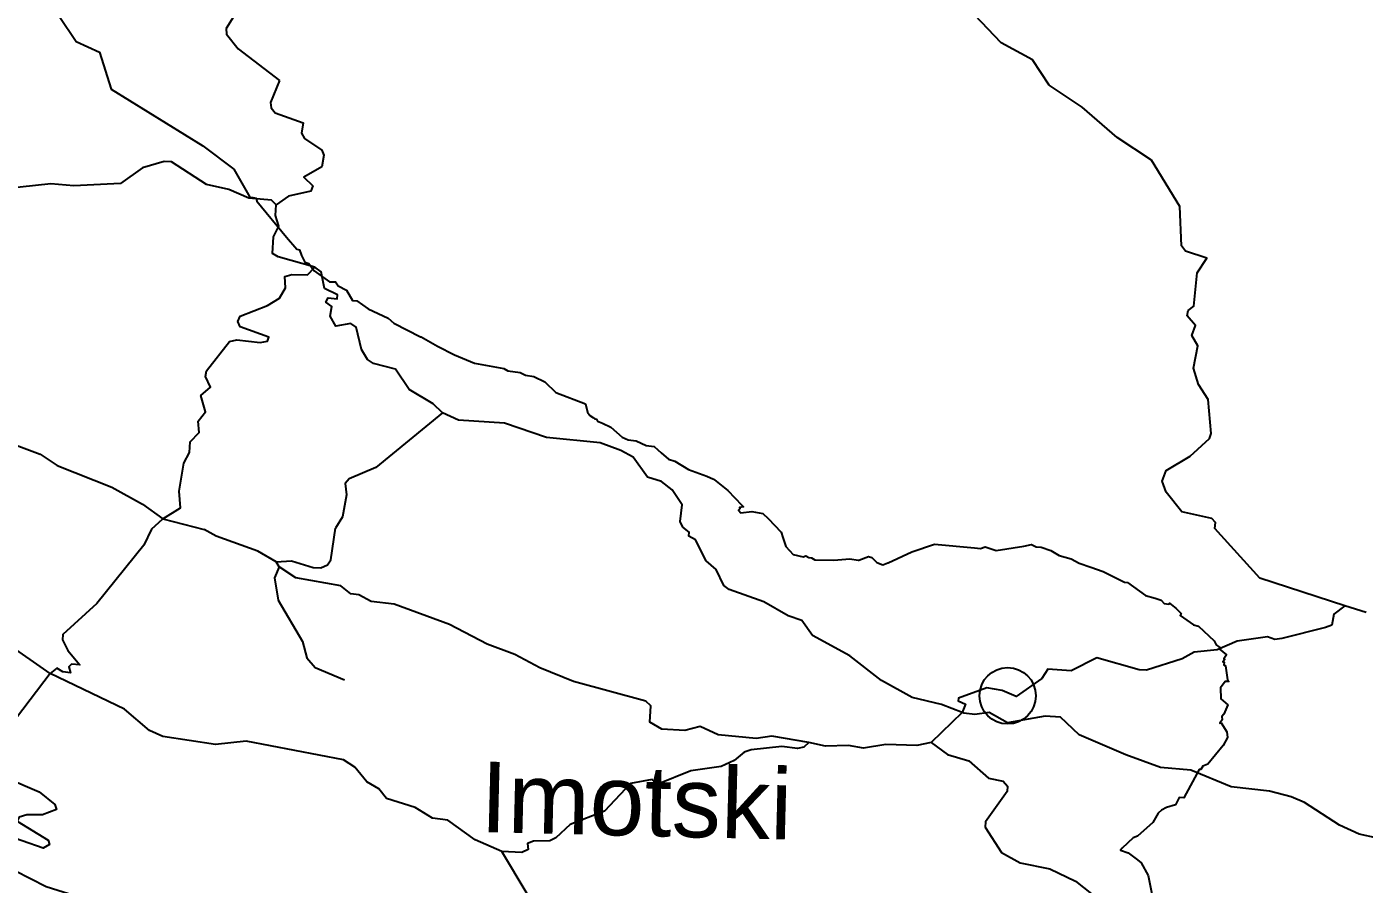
# Model space of a CAD drawing. Header units: metres. Extents: x 13.21 to 19.52, y 42.14 to 46.62.
# Drawn here: x 16.9033 to 17.3293, y 43.3902 to 43.6632 of the extents above; entities that cross this region are included whole.
import ezdxf

# ---------------------------------------------------------------- set-up
doc = ezdxf.new("R2010")
doc.units = ezdxf.units.M
doc.header["$MEASUREMENT"] = 0
for name, color, linetype in [('CESTE', 5, 'Continuous'), ('grad_manji', 1, 'Continuous'), ('hr', 9, 'Continuous'), ('naziv_manji', 1, 'Continuous')]:
    doc.layers.add(name, color=color, linetype=linetype)
doc.styles.get("Standard").update_dxf_attribs({"font": 'arial.ttf'})

msp = doc.modelspace()

# ---------------------------------------------------------------- linework, layer by layer
at = {"layer": 'CESTE'}
for p, q in [((16.94301, 43.50325), (16.94659, 43.5066)), ((16.94659, 43.5066), (16.95977, 43.50314)), ((16.98364, 43.49124), (16.98274, 43.49289)), ((17.20117, 43.44493), (17.19139, 43.43531)), ((17.20179, 43.44469), (17.20117, 43.44493))]:
    msp.add_line(p, q, dxfattribs=at)
for points in [[(16.96772, 43.71354), (16.96478, 43.71067), (16.96446, 43.70889), (16.96759, 43.70204), (16.9665, 43.69502), (16.97268, 43.68323), (16.97332, 43.67787), (16.97286, 43.67249), (16.96685, 43.66269), (16.96695, 43.66086), (16.97061, 43.65621), (16.98376, 43.64608)], [(17.22894, 43.64468), (17.22359, 43.65271), (17.21367, 43.6581), (17.20529, 43.66698), (17.19441, 43.67439), (17.19443, 43.67602), (17.21595, 43.7069)], [(16.98376, 43.64608), (16.98089, 43.63918), (16.98109, 43.63742), (16.98238, 43.63587), (16.99138, 43.63267), (16.99085, 43.62932), (16.9917, 43.62762), (16.9973, 43.624), (16.99794, 43.62239), (16.99732, 43.61869), (16.99153, 43.61532), (16.99439, 43.61261), (16.99382, 43.61087), (16.98667, 43.60929), (16.98272, 43.60654)], [(17.28166, 43.50346), (17.28186, 43.50536), (17.2807, 43.5067), (17.27119, 43.50883), (17.26623, 43.51508), (17.26494, 43.51852), (17.26621, 43.52192), (17.27383, 43.52652), (17.28002, 43.53218), (17.28055, 43.53377), (17.2796, 43.54456), (17.27647, 43.54928), (17.27486, 43.55456), (17.2763, 43.56163), (17.27433, 43.56493), (17.2755, 43.56817), (17.27286, 43.57118), (17.27325, 43.57292), (17.27498, 43.57429), (17.27607, 43.58492), (17.27917, 43.58952), (17.2723, 43.59184), (17.27112, 43.59345), (17.2705, 43.60597), (17.2615, 43.62079), (17.25063, 43.628), (17.23945, 43.6376), (17.22894, 43.64468)], [(16.98272, 43.60654), (16.98124, 43.60805), (16.97398, 43.60869), (16.96767, 43.6114), (16.96058, 43.61304), (16.94944, 43.62021), (16.94708, 43.62032), (16.94013, 43.61829), (16.93316, 43.6133), (16.91833, 43.61256), (16.91097, 43.6132), (16.89626, 43.61162)], [(16.995, 43.5867), (16.98336, 43.58998), (16.98158, 43.59106), (16.98186, 43.59637), (16.98363, 43.59971), (16.98253, 43.60319), (16.98272, 43.60654)], [(16.94659, 43.5066), (16.95228, 43.51004), (16.95184, 43.51539), (16.95331, 43.52432), (16.95512, 43.52764), (16.95538, 43.5311), (16.95819, 43.53402), (16.95785, 43.53762), (16.96026, 43.54061), (16.95869, 43.54578), (16.96183, 43.54852), (16.96021, 43.55186), (16.96051, 43.55367), (16.9679, 43.563), (16.97018, 43.56355), (16.97766, 43.5627), (16.98, 43.56315), (16.98035, 43.56442), (16.97122, 43.56773), (16.97048, 43.5694), (16.9713, 43.57104), (16.98001, 43.57453), (16.9838, 43.57684), (16.98575, 43.58007), (16.98551, 43.58367), (16.98769, 43.5844), (16.99273, 43.58428), (16.995, 43.5867)], [(17.03569, 43.54035), (17.03273, 43.54322), (17.02511, 43.54777), (17.0207, 43.55421), (17.0137, 43.55601), (17.01186, 43.55724), (17.00991, 43.56051), (17.00823, 43.56757), (17.00649, 43.5688), (17.00172, 43.5679), (16.9999, 43.57108), (17.00045, 43.5742), (16.9986, 43.5755), (16.9993, 43.5769), (17.00212, 43.57664), (17.00227, 43.57785), (16.99816, 43.57995), (16.99703, 43.58517), (16.995, 43.5867)], [(16.7584, 43.57427), (16.77932, 43.56873), (16.80142, 43.56722), (16.8106, 43.56453), (16.83698, 43.55124), (16.84585, 43.54805), (16.8572, 43.54117), (16.86631, 43.53836), (16.87256, 43.53545), (16.89657, 43.53129), (16.90752, 43.52715), (16.91301, 43.52357), (16.93034, 43.51662), (16.94014, 43.51119), (16.94659, 43.5066)], [(17.03569, 43.54035), (17.01447, 43.52289), (17.006, 43.51928), (17.00472, 43.51777), (17.00518, 43.51417), (17.00388, 43.50716), (17.00162, 43.50355)], [(17.1123, 43.50395), (17.11144, 43.50566), (17.11202, 43.511), (17.10883, 43.51583), (17.10544, 43.51841), (17.10095, 43.51987), (17.09646, 43.52618), (17.0925, 43.52834), (17.08597, 43.53074), (17.06883, 43.53242), (17.05548, 43.53698), (17.04076, 43.53793), (17.03569, 43.54035)], [(16.94301, 43.50325), (16.94054, 43.49817), (16.92559, 43.47958), (16.91483, 43.46971), (16.91464, 43.46803), (16.91635, 43.46459), (16.92022, 43.46006), (16.91754, 43.46026), (16.91666, 43.45938), (16.91726, 43.45757), (16.91483, 43.45786), (16.91286, 43.45904), (16.91074, 43.45733)], [(16.98274, 43.49289), (16.97693, 43.49624), (16.96366, 43.50105), (16.95977, 43.50314)], [(16.98274, 43.49289), (16.98762, 43.49321), (16.99448, 43.4911), (16.99691, 43.49096), (16.99905, 43.49194), (17.00016, 43.49348), (17.00162, 43.50355)], [(17.20117, 43.44493), (17.19464, 43.44747), (17.18531, 43.44964), (17.17555, 43.45512), (17.16541, 43.46297), (17.15356, 43.46942), (17.15019, 43.47417), (17.14579, 43.47564), (17.13809, 43.48016), (17.12696, 43.48404), (17.12526, 43.48533), (17.12282, 43.49041), (17.11964, 43.49315), (17.1163, 43.4999), (17.11421, 43.50104), (17.11427, 43.5023), (17.1123, 43.50395)], [(17.32305, 43.47881), (17.29607, 43.48762), (17.28166, 43.50346)], [(16.98364, 43.49124), (16.98225, 43.48779), (16.9834, 43.4807), (16.99113, 43.46752), (16.99254, 43.46229), (16.99516, 43.4592), (17.00452, 43.45528)], [(17.15239, 43.43536), (17.14055, 43.43739), (17.13565, 43.43658), (17.12353, 43.43781), (17.11773, 43.44046), (17.11294, 43.43915), (17.10558, 43.43961), (17.10177, 43.44177), (17.10206, 43.44704), (17.10045, 43.4485), (17.07746, 43.45474), (17.06669, 43.45913), (17.05877, 43.46341), (17.04997, 43.46667), (17.03796, 43.47296), (17.02028, 43.47941), (17.01295, 43.48028), (17.00901, 43.48231), (17.00653, 43.48271), (17.00334, 43.48524), (16.98896, 43.48779), (16.98364, 43.49124)], [(16.91074, 43.45733), (16.89668, 43.46714), (16.88088, 43.4723), (16.87551, 43.47592), (16.84961, 43.48175), (16.84366, 43.48495)], [(17.32305, 43.47881), (17.31964, 43.47623), (17.31899, 43.47269), (17.31692, 43.47192), (17.303, 43.46845), (17.30077, 43.46817), (17.29848, 43.46898), (17.28878, 43.46761), (17.28246, 43.46482), (17.27513, 43.46412), (17.27128, 43.46197), (17.25998, 43.45837), (17.25756, 43.45845), (17.24412, 43.46228), (17.2359, 43.4582), (17.22854, 43.45871), (17.22661, 43.45569), (17.21846, 43.45003), (17.21392, 43.45186), (17.20912, 43.4527), (17.2, 43.44949), (17.19991, 43.44865), (17.20231, 43.44757), (17.20117, 43.44493)], [(17.32986, 43.47673), (17.32305, 43.47881)], [(16.91074, 43.45733), (16.90002, 43.44317), (16.88923, 43.43585), (16.88856, 43.43313)], [(17.05458, 43.4006), (17.04615, 43.40432), (17.03738, 43.41064), (17.03256, 43.41124), (17.02695, 43.41469), (17.01791, 43.41752), (17.01545, 43.42055), (17.01156, 43.42281), (17.0078, 43.42745), (17.00415, 43.42981), (16.97314, 43.43577), (16.96345, 43.43471), (16.9466, 43.43725), (16.94242, 43.43914), (16.93437, 43.44598), (16.91074, 43.45733)], [(17.3393, 43.40355), (17.32764, 43.40619), (17.32136, 43.40905), (17.31024, 43.41618), (17.30603, 43.41806), (17.29906, 43.41985), (17.28692, 43.42124), (17.27408, 43.42651), (17.26439, 43.4274), (17.25331, 43.43138), (17.23846, 43.43774), (17.23258, 43.44345), (17.22768, 43.44376), (17.21563, 43.44159), (17.20981, 43.44486), (17.2053, 43.4443), (17.20179, 43.44469)], [(17.15239, 43.43536), (17.15082, 43.43385), (17.14876, 43.43338), (17.14376, 43.43404), (17.13403, 43.43295), (17.13181, 43.43231), (17.12859, 43.42957), (17.12443, 43.42765), (17.11476, 43.42635), (17.10429, 43.42209), (17.10245, 43.42356), (17.09554, 43.42224), (17.08726, 43.41342), (17.0764, 43.40927), (17.07182, 43.40503), (17.06985, 43.40403), (17.06474, 43.40389), (17.06279, 43.40318), (17.06301, 43.40126), (17.06098, 43.40033), (17.05458, 43.4006)], [(17.19139, 43.43531), (17.18674, 43.43433), (17.17688, 43.43473), (17.16978, 43.43352), (17.16497, 43.43434), (17.15767, 43.43413), (17.15239, 43.43536)], [(17.19139, 43.43531), (17.19656, 43.43155), (17.20337, 43.42955), (17.20958, 43.42399), (17.21424, 43.42298), (17.21564, 43.42142), (17.21553, 43.41973), (17.20865, 43.41006), (17.20851, 43.40834), (17.21379, 43.40031), (17.21972, 43.39704), (17.22911, 43.39514), (17.23735, 43.39114), (17.25061, 43.38067), (17.266, 43.37498), (17.27523, 43.36905), (17.27919, 43.36451), (17.28477, 43.36091), (17.28668, 43.35985), (17.29155, 43.35922), (17.29618, 43.35589)], [(16.88856, 43.43313), (16.89068, 43.42991), (16.89661, 43.42415), (16.9072, 43.41968), (16.91226, 43.41556), (16.91273, 43.41404), (16.90828, 43.41226), (16.90334, 43.41233), (16.90091, 43.41159), (16.90028, 43.41029), (16.9101, 43.40426), (16.91053, 43.40282), (16.9085, 43.40164), (16.89514, 43.40632), (16.89369, 43.40581), (16.89531, 43.40416), (16.89421, 43.40266), (16.89255, 43.40336), (16.89115, 43.40521)], [(16.97105, 43.34697), (16.95535, 43.35839), (16.95299, 43.36349), (16.9398, 43.36817), (16.93025, 43.37641), (16.92173, 43.38012), (16.9202, 43.38529), (16.91858, 43.38656), (16.90944, 43.38936), (16.89951, 43.39445), (16.89192, 43.40154), (16.89115, 43.40521)], [(17.06263, 43.38719), (17.05458, 43.4006)]]:
    msp.add_lwpolyline(points, dxfattribs=at)
at = {"layer": 'grad_manji'}
msp.add_circle((17.21571, 43.45022), 0.00898, dxfattribs=at)
at = {"layer": 'hr'}
msp.add_lwpolyline([(16.90817, 43.67477), (16.91908, 43.65855), (16.92645, 43.65516), (16.93013, 43.64335), (16.95937, 43.62529), (16.96921, 43.61785), (16.97435, 43.60903), (16.97529, 43.60886), (16.97638, 43.60865), (16.97654, 43.60766), (16.98606, 43.59626), (16.98928, 43.59239), (16.99015, 43.59226), (16.99085, 43.59038), (16.99188, 43.58826), (16.99316, 43.58789), (16.99451, 43.58599), (16.99483, 43.58553), (16.99973, 43.58207), (17.00109, 43.58202), (17.00162, 43.58201), (17.00246, 43.58076), (17.00513, 43.57934), (17.00701, 43.57604), (17.00847, 43.57595), (17.01198, 43.57345), (17.01841, 43.57041), (17.02024, 43.56885), (17.02869, 43.56451), (17.02887, 43.56451), (17.0341, 43.56155), (17.03954, 43.55882), (17.0459, 43.55617), (17.05529, 43.55441), (17.05652, 43.5537), (17.06043, 43.55316), (17.06214, 43.5523), (17.06478, 43.55191), (17.06827, 43.55016), (17.07179, 43.54674), (17.0813, 43.54315), (17.08186, 43.54057), (17.08264, 43.53944), (17.08382, 43.53869), (17.08409, 43.53853), (17.08438, 43.53844), (17.08477, 43.53825), (17.08509, 43.53764), (17.08664, 43.53706), (17.0893, 43.53576), (17.09296, 43.53256), (17.09482, 43.53169), (17.09741, 43.53135), (17.10056, 43.5299), (17.10313, 43.52963), (17.10427, 43.52858), (17.10536, 43.52759), (17.10772, 43.52558), (17.10969, 43.5249), (17.11402, 43.5223), (17.11987, 43.52012), (17.12205, 43.51921), (17.1223, 43.51901), (17.12654, 43.51553), (17.13104, 43.51093), (17.13155, 43.51042), (17.13035, 43.51012), (17.13053, 43.50984), (17.13002, 43.50929), (17.13069, 43.50852), (17.13426, 43.50888), (17.13771, 43.50823), (17.1394, 43.50668), (17.14354, 43.50233), (17.1441, 43.50056), (17.14507, 43.49776), (17.14743, 43.49525), (17.15058, 43.49443), (17.15143, 43.49482), (17.15233, 43.49426), (17.15319, 43.49412), (17.15429, 43.49354), (17.1603, 43.49335), (17.1654, 43.49378), (17.16806, 43.49339), (17.16832, 43.49336), (17.17138, 43.49461), (17.17249, 43.49422), (17.17404, 43.49262), (17.176, 43.49193), (17.17756, 43.49251), (17.17765, 43.49253), (17.1852, 43.49608), (17.19245, 43.49849), (17.20511, 43.49732), (17.20711, 43.49712), (17.20851, 43.49768), (17.2121, 43.49649), (17.22091, 43.49783), (17.22326, 43.49838), (17.22474, 43.49764), (17.22638, 43.49749), (17.22944, 43.49651), (17.23215, 43.49493), (17.23591, 43.49382), (17.23845, 43.49244), (17.24223, 43.49112), (17.24614, 43.48975), (17.25296, 43.4864), (17.25386, 43.48628), (17.25966, 43.48218), (17.26264, 43.48125), (17.26463, 43.48062), (17.26557, 43.4796), (17.26703, 43.47934), (17.26721, 43.47968), (17.26934, 43.47797), (17.27099, 43.47644), (17.27063, 43.47577), (17.27487, 43.47278), (17.27648, 43.47242), (17.28149, 43.46771), (17.28212, 43.46648), (17.28333, 43.46557), (17.28305, 43.46517), (17.28541, 43.4632), (17.28454, 43.46202), (17.28493, 43.46178), (17.28427, 43.46104), (17.28471, 43.46087), (17.28454, 43.46005), (17.28513, 43.45979), (17.28569, 43.45525), (17.28615, 43.45473), (17.28494, 43.45473), (17.28346, 43.45277), (17.28362, 43.44921), (17.28582, 43.44738), (17.28461, 43.44438), (17.28389, 43.44361), (17.28398, 43.44253), (17.28331, 43.44153), (17.28375, 43.44161), (17.28551, 43.43872), (17.28575, 43.43694), (17.28434, 43.43443), (17.27946, 43.42844), (17.27792, 43.42778), (17.27726, 43.42676), (17.27667, 43.42678), (17.27184, 43.41768), (17.27031, 43.41777), (17.26919, 43.41551), (17.26632, 43.41466), (17.26472, 43.41374), (17.26362, 43.4128), (17.26194, 43.40986), (17.25711, 43.40552), (17.25566, 43.40501), (17.25223, 43.40169), (17.25161, 43.40107), (17.25413, 43.40023), (17.25702, 43.39801), (17.25826, 43.39706), (17.26046, 43.39301), (17.26214, 43.38446)], dxfattribs=at)

# ---------------------------------------------------------------- texts
at = {"layer": 'naziv_manji', "insert": (17.04808, 43.4293), "char_height": 0.0224579, "width": 0.1272613, "attachment_point": 1, "rotation": 358.5883}
msp.add_mtext('{\\fArial CE|b0|i0|c238|p34;Imotski}       ', dxfattribs=at)

doc.saveas('drawing.dxf')
